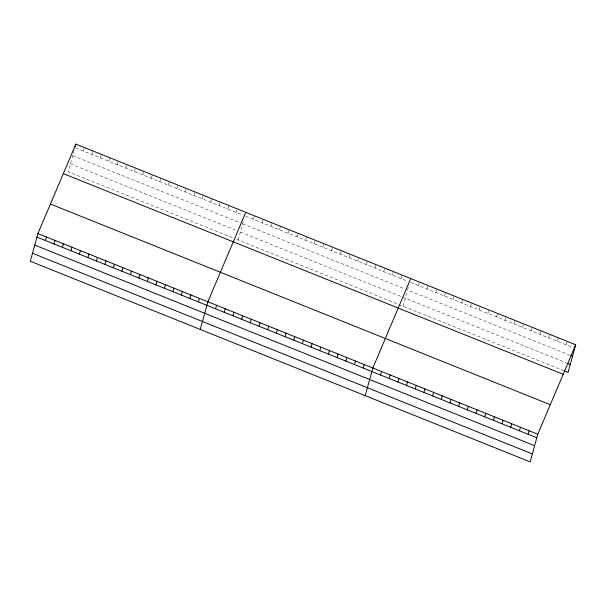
<?xml version="1.0" encoding="UTF-8"?>
<svg xmlns="http://www.w3.org/2000/svg" width="606" height="606" viewBox="0 0 606 606"><rect width="100%" height="100%" fill="white"/><g stroke="black" fill="none" stroke-linecap="round" stroke-linejoin="round"><path stroke-width="0.45" stroke-dasharray="3.03 2.27" d="M74.137 150.296L68.22 171.778L233.068 237.953M83.363 151.053L84.34 147.516M91.862 154.462L92.832 150.932M100.361 157.878L101.331 154.341M108.853 161.287L109.83 157.749M117.352 164.696L118.329 161.166M125.851 168.112L126.828 164.574M134.35 171.521L135.32 167.983M142.849 174.929L143.819 171.4M151.341 178.346L152.318 174.808M159.84 181.755L160.817 178.217M168.339 185.163L169.316 181.633M176.838 188.58L177.808 185.042M185.338 191.988L186.307 188.451M193.829 195.397L194.806 191.867M202.328 198.813L203.305 195.276M210.827 202.222L211.805 198.685M219.327 205.631L220.296 202.101M227.826 209.047L228.795 205.51M236.317 212.456L237.294 208.918M238.173 239.999L243.354 221.175M253.497 219.349L254.475 215.819M262.178 222.834L263.155 219.304M270.867 226.318L271.836 222.788M279.548 229.81L280.517 226.273M288.229 233.295L289.198 229.757M296.91 236.779L297.879 233.242M305.591 240.264L306.568 236.726M314.272 243.748L315.249 240.211M322.953 247.233L323.93 243.695M331.633 250.717L332.611 247.18M340.314 254.202L341.292 250.664M349.003 257.686L349.973 254.149M357.684 261.171L358.654 257.641M366.365 264.655L367.334 261.125M375.046 268.14L376.015 264.61M383.727 271.624L384.704 268.094M392.408 275.116L393.385 271.579M401.089 278.601L402.066 275.063M403.126 306.219L407.33 290.963M408.308 287.395L407.58 290.047L569.928 355.222M418.451 285.57L419.428 282.032M427.139 289.054L428.109 285.517M435.82 292.539L436.79 289.001M444.501 296.023L445.471 292.486M453.182 299.508L454.152 295.97M461.863 302.992L462.84 299.455M470.544 306.477L471.521 302.947M479.225 309.961L480.202 306.431M487.906 313.446L488.883 309.916M496.587 316.938L497.564 313.4M505.275 320.422L506.245 316.885M513.956 323.907L514.926 320.369M522.637 327.391L523.607 323.854M531.318 330.876L532.288 327.338M539.999 334.36L540.976 330.823M548.68 337.845L549.657 334.307M557.361 341.329L558.338 337.792M566.042 344.814L567.019 341.276M75.712 147.985L243.12 215.183M245.688 216.213L408.035 281.389M410.641 282.434L572.988 347.602M72.675 155.606L240.074 222.811M242.627 223.834L404.975 289.001M70.41 163.817L236.113 230.333M240.362 232.037L566.799 363.077M236.469 239.317L563.739 370.69"/><path stroke-width="0.91" d="M37.92 233.56L30.3 261.231L530.159 461.893L537.78 434.222L575.7 344.769L75.841 144.107L37.92 233.56L537.78 434.222M45.442 240.514L46.42 236.976M75.106 146.758L75.841 144.107M53.942 243.923L54.919 240.385M62.441 247.331L63.418 243.794M70.94 250.748L71.909 247.21M79.439 254.156L80.409 250.619M87.931 257.565L88.908 254.028M96.43 260.974L97.407 257.444M104.929 264.39L105.906 260.853M113.428 267.799L114.398 264.261M121.927 271.208L122.897 267.678M130.419 274.624L131.396 271.087M138.918 278.033L139.895 274.495M147.417 281.442L148.394 277.912M155.916 284.858L156.886 281.32M164.415 288.267L165.385 284.729M172.907 291.675L173.884 288.145M181.406 295.092L182.383 291.554M189.905 298.5L190.882 294.963M198.404 301.909L199.374 298.379M200.253 329.459L207.873 301.788L245.794 212.327M215.584 308.81L216.554 305.272M224.265 312.295L225.235 308.757M232.946 315.779L233.924 312.241M241.627 319.264L242.605 315.726M250.308 322.748L251.285 319.21M258.989 326.233L259.966 322.695M267.67 329.717L268.647 326.18M276.359 333.202L277.328 329.672M285.04 336.686L286.009 333.156M293.721 340.171L294.69 336.641M302.402 343.663L303.371 340.125M311.083 347.147L312.06 343.61M319.763 350.632L320.741 347.094M328.444 354.116L329.422 350.579M337.125 357.601L338.103 354.063M345.806 361.085L346.784 357.548M354.495 364.57L355.464 361.032M363.176 368.054L364.145 364.517M365.206 395.673L372.826 368.001L410.747 278.548M380.538 375.023L381.507 371.493M389.219 378.508L390.196 374.978M397.9 381.992L398.877 378.462M406.581 385.477L407.558 381.947M415.262 388.969L416.239 385.431M423.942 392.453L424.92 388.916M432.631 395.938L433.601 392.4M441.312 399.422L442.282 395.885M449.993 402.907L450.962 399.369M458.674 406.391L459.643 402.854M467.355 409.876L468.332 406.338M476.036 413.36L477.013 409.823M484.717 416.845L485.694 413.307M493.398 420.329L494.375 416.799M502.079 423.814L503.056 420.284M510.767 427.298L511.737 423.768M519.448 430.79L520.418 427.253M528.129 434.275L529.099 430.737M575.7 344.769L568.08 372.44L564.603 371.039M570.799 355.57L572.534 356.267M567.67 363.426L570.269 364.471M63.327 173.627L563.186 374.288M50.434 204.04L550.293 404.702M36.951 237.097L536.81 437.759M34.754 245.066L534.613 445.721M32.497 253.27L532.356 453.924"/></g></svg>
